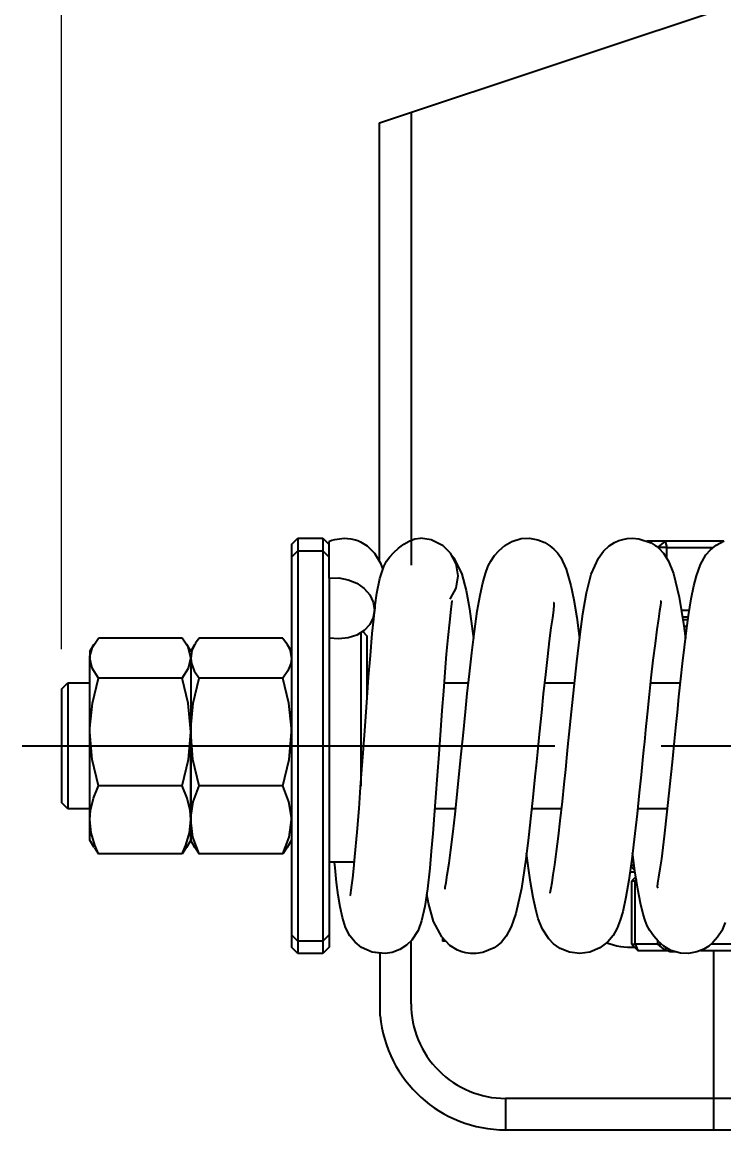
# Model space of a CAD drawing. Extents: x 4154 to 4364, y 2392 to 2546.
# Drawn here: x 4171.2 to 4179.98, y 2501.35 to 2515.22 of the extents above; entities that cross this region are included whole.
import ezdxf

# ---------------------------------------------------------------- set-up
doc = ezdxf.new("R2010")
doc.units = 0
doc.header["$LTSCALE"] = 1.5
doc.header["$MEASUREMENT"] = 0
doc.header["$PDSIZE"] = -1
doc.linetypes.add('CENTER', pattern=[10.16, 6.35, -1.27, 1.27, -1.27])
doc.layers.get('0').update_dxf_attribs({"color": 2})
doc.layers.add('1', color=7, linetype='Continuous')
doc.layers.add('SL', color=7, linetype='Continuous')
doc.styles.add('KWHS', font='ROMANS', dxfattribs={"bigfont": 'GHS'})
doc.styles.get("Standard").update_dxf_attribs({"font": 'romans.shx', "width": 0.9})
doc.dimstyles.get("Standard").update_dxf_attribs({"dimtxt": 0.18, "dimasz": 0.18, "dimexe": 0.18, "dimexo": 0.0625, "dimgap": 0.09, "dimtad": 0, "dimtih": 1, "dimtoh": 1, "dimdec": 4, "dimzin": 0, "dimdsep": 46, "dimtxsty": 'Standard', "dimcen": 0.09, "dimadec": 0, "dimazin": 0, "dimtfac": 1, "dimtdec": 4, "dimtofl": 0, "dimtmove": 0, "dimatfit": 0, "dimfxl": 1, "dimtolj": 1, "dimtzin": 0, "dimarcsym": 0})

# ---------------------------------------------------------------- blocks, each defined once
blk = doc.blocks.new('*D55')
at = {"layer": '1', "color": 1, "linetype": 'Continuous', "lineweight": 0}
for p, q in [((4171.689, 2507.369), (4171.689, 2529.363)), ((4238.783, 2507.369), (4238.783, 2529.363)), ((4173.189, 2528.863), (4237.283, 2528.863))]:
    blk.add_line(p, q, dxfattribs=at)
at = {"layer": '1', "color": 1, "linetype": 'Continuous'}
for points in [[(4173.189, 2529.113), (4173.189, 2528.613), (4171.689, 2528.863)], [(4237.283, 2529.113), (4237.283, 2528.613), (4238.783, 2528.863)]]:
    blk.add_solid(points, dxfattribs=at)
at = {"layer": 'Defpoints', "color": 0, "linetype": 'Continuous'}
for p in [(4238.783, 2528.863), (4171.689, 2506.869), (4238.783, 2506.869)]:
    blk.add_point(p, dxfattribs=at)
at = {"layer": '1', "color": 1, "linetype": 'Continuous', "insert": (4205.236, 2530.113), "char_height": 1.5, "attachment_point": 5, "style": 'KWHS'}
blk.add_mtext('\\A1;851', dxfattribs=at)

msp = doc.modelspace()

# ---------------------------------------------------------------- linework, layer by layer
at = {"color": 7, "linetype": 'Continuous'}
for p, q in [((4176.06514, 2514.09593), (4176.06514, 2508.73288)), ((4176.06514, 2514.09593), (4176.06514, 2508.42329)), ((4175.67094, 2508.46853), (4175.67094, 2513.96453)), ((4175.67094, 2508.75287), (4175.67094, 2513.96453)), ((4174.56716, 2508.68216), (4174.646, 2508.761)), ((4174.646, 2508.761), (4174.646, 2503.55747)), ((4174.646, 2508.761), (4174.96136, 2508.761)), ((4174.96136, 2508.761), (4174.96136, 2503.55747)), ((4174.96136, 2508.761), (4175.04021, 2508.68216)), ((4175.1108, 2508.74626), (4175.22614, 2508.76101)), ((4175.1108, 2508.74626), (4175.22614, 2508.76101)), ((4175.22614, 2508.76101), (4175.30928, 2508.75435)), ((4175.22614, 2508.76101), (4175.30928, 2508.75435)), ((4175.30928, 2508.75435), (4175.3705, 2508.73992)), ((4175.30928, 2508.75435), (4175.3705, 2508.73992)), ((4176.11157, 2508.75087), (4176.1834, 2508.761)), ((4176.11157, 2508.75087), (4176.1834, 2508.761)), ((4176.31533, 2508.7421), (4176.18334, 2508.761)), ((4176.18334, 2508.761), (4176.1834, 2508.76099)), ((4176.31533, 2508.7421), (4176.18334, 2508.761)), ((4176.18334, 2508.761), (4176.1834, 2508.76099)), ((4177.32471, 2508.71991), (4177.44516, 2508.75613)), ((4177.32471, 2508.71991), (4177.44516, 2508.75613)), ((4177.44516, 2508.75613), (4177.54807, 2508.75956)), ((4177.44516, 2508.75613), (4177.54807, 2508.75956)), ((4177.54807, 2508.75956), (4177.651, 2508.74059)), ((4177.54807, 2508.75956), (4177.651, 2508.74059)), ((4178.71621, 2508.74582), (4178.77202, 2508.75661)), ((4178.71621, 2508.74582), (4178.77202, 2508.75661)), ((4178.77202, 2508.75661), (4178.83724, 2508.761)), ((4178.77202, 2508.75661), (4178.83724, 2508.761)), ((4178.83724, 2508.761), (4178.91703, 2508.75457)), ((4178.83724, 2508.761), (4178.91703, 2508.75457)), ((4178.91703, 2508.75457), (4179.07084, 2508.7027)), ((4178.91703, 2508.75457), (4179.07084, 2508.7027)), ((4174.56716, 2508.68216), (4174.56716, 2503.63631)), ((4175.03749, 2508.72116), (4175.07456, 2508.73556)), ((4175.03749, 2508.72116), (4175.07456, 2508.73556)), ((4175.04021, 2508.2604), (4175.04021, 2508.71373)), ((4175.04021, 2508.2604), (4175.04021, 2508.71373)), ((4175.07456, 2508.73556), (4175.1108, 2508.74626)), ((4175.07456, 2508.73556), (4175.1108, 2508.74626)), ((4175.3705, 2508.73992), (4175.39982, 2508.72987)), ((4175.3705, 2508.73992), (4175.39982, 2508.72987)), ((4175.39982, 2508.72987), (4175.43379, 2508.71533)), ((4175.39982, 2508.72987), (4175.43379, 2508.71533)), ((4175.43379, 2508.71533), (4175.51494, 2508.66559)), ((4175.43379, 2508.71533), (4175.51494, 2508.66559)), ((4175.51494, 2508.66559), (4175.60818, 2508.57313)), ((4175.51494, 2508.66559), (4175.60818, 2508.57313)), ((4175.85115, 2508.58206), (4175.90934, 2508.63538)), ((4175.85115, 2508.58206), (4175.90934, 2508.63538)), ((4175.90934, 2508.63538), (4175.97357, 2508.68391)), ((4175.90934, 2508.63538), (4175.97357, 2508.68391)), ((4175.97357, 2508.68391), (4176.04154, 2508.72374)), ((4175.97357, 2508.68391), (4176.04154, 2508.72374)), ((4176.04154, 2508.72374), (4176.11157, 2508.75087)), ((4176.04154, 2508.72374), (4176.11157, 2508.75087)), ((4176.46618, 2508.66643), (4176.31533, 2508.7421)), ((4176.46618, 2508.66643), (4176.31533, 2508.7421)), ((4176.56047, 2508.57183), (4176.46618, 2508.66643)), ((4176.56047, 2508.57183), (4176.46618, 2508.66643)), ((4177.16601, 2508.60569), (4177.23864, 2508.66853)), ((4177.16601, 2508.60569), (4177.23864, 2508.66853)), ((4177.23864, 2508.66853), (4177.32471, 2508.71991)), ((4177.23864, 2508.66853), (4177.32471, 2508.71991)), ((4177.651, 2508.74059), (4177.73885, 2508.7052)), ((4177.651, 2508.74059), (4177.73885, 2508.7052)), ((4177.73885, 2508.7052), (4177.8025, 2508.66601)), ((4177.73885, 2508.7052), (4177.8025, 2508.66601)), ((4177.8025, 2508.66601), (4177.85302, 2508.62422)), ((4177.8025, 2508.66601), (4177.85302, 2508.62422)), ((4177.85302, 2508.62422), (4177.89856, 2508.57518)), ((4177.85302, 2508.62422), (4177.89856, 2508.57518)), ((4178.47589, 2508.59717), (4178.546, 2508.66321)), ((4178.47589, 2508.59717), (4178.546, 2508.66321)), ((4178.546, 2508.66321), (4178.61073, 2508.70527)), ((4178.546, 2508.66321), (4178.61073, 2508.70527)), ((4178.61073, 2508.70527), (4178.66747, 2508.73071)), ((4178.61073, 2508.70527), (4178.66747, 2508.73071)), ((4178.66747, 2508.73071), (4178.71621, 2508.74582)), ((4178.66747, 2508.73071), (4178.71621, 2508.74582)), ((4179.24446, 2508.72158), (4179.01485, 2508.72158)), ((4179.24446, 2508.72158), (4179.01485, 2508.72158)), ((4179.07084, 2508.7027), (4179.12256, 2508.67111)), ((4179.07084, 2508.7027), (4179.12256, 2508.67111)), ((4179.12256, 2508.67111), (4179.14427, 2508.65511)), ((4179.12256, 2508.67111), (4179.14427, 2508.65511)), ((4179.14427, 2508.65511), (4179.16648, 2508.6367)), ((4179.14427, 2508.65511), (4179.16648, 2508.6367)), ((4179.26752, 2508.64274), (4179.14879, 2508.64274)), ((4179.26752, 2508.64274), (4179.14879, 2508.64274)), ((4179.24446, 2508.72158), (4179.154, 2508.64703)), ((4179.24446, 2508.72158), (4179.154, 2508.64703)), ((4179.16648, 2508.6367), (4179.22737, 2508.57173)), ((4179.16648, 2508.6367), (4179.22737, 2508.57173)), ((4179.97507, 2508.72158), (4179.24446, 2508.72158)), ((4179.97507, 2508.72158), (4179.24446, 2508.72158)), ((4179.24446, 2508.72158), (4179.26752, 2508.64274)), ((4179.24446, 2508.72158), (4179.26752, 2508.64274)), ((4179.26752, 2508.64274), (4179.84662, 2508.64274)), ((4179.26752, 2508.64274), (4179.84662, 2508.64274)), ((4179.26752, 2508.50683), (4179.26752, 2508.64274)), ((4179.26752, 2508.50683), (4179.26752, 2508.64274)), ((4179.75691, 2508.55028), (4179.81187, 2508.61398)), ((4179.81187, 2508.61398), (4179.8838, 2508.67352)), ((4179.8838, 2508.67352), (4179.98676, 2508.72773)), ((4174.56716, 2508.52448), (4174.646, 2508.60332)), ((4174.56716, 2508.52448), (4174.56716, 2503.79399)), ((4174.646, 2508.60332), (4174.646, 2503.71515)), ((4174.646, 2508.60332), (4174.96136, 2508.60332)), ((4174.96136, 2508.60332), (4174.96136, 2503.71515)), ((4174.96136, 2508.60332), (4175.04021, 2508.52448)), ((4175.60818, 2508.57313), (4175.68318, 2508.44813)), ((4175.60818, 2508.57313), (4175.68318, 2508.44813)), ((4175.75929, 2508.47116), (4175.80105, 2508.52785)), ((4175.75929, 2508.47116), (4175.80105, 2508.52785)), ((4175.80105, 2508.52785), (4175.85115, 2508.58206)), ((4175.80105, 2508.52785), (4175.85115, 2508.58206)), ((4176.62929, 2508.44143), (4176.56047, 2508.57183)), ((4176.62929, 2508.44143), (4176.56047, 2508.57183)), ((4176.57585, 2508.5427), (4176.60165, 2508.51288)), ((4176.57585, 2508.5427), (4176.60165, 2508.51288)), ((4176.60165, 2508.51288), (4176.70256, 2508.31023)), ((4176.60165, 2508.51288), (4176.70256, 2508.31023)), ((4177.06212, 2508.47087), (4177.11151, 2508.54341)), ((4177.06212, 2508.47087), (4177.11151, 2508.54341)), ((4177.11151, 2508.54341), (4177.16601, 2508.60569)), ((4177.11151, 2508.54341), (4177.16601, 2508.60569)), ((4177.89856, 2508.57518), (4177.93899, 2508.51826)), ((4177.89856, 2508.57518), (4177.93899, 2508.51826)), ((4177.93899, 2508.51826), (4178.00789, 2508.37251)), ((4177.93899, 2508.51826), (4178.00789, 2508.37251)), ((4178.32012, 2508.30863), (4178.41275, 2508.5121)), ((4178.32012, 2508.30863), (4178.41275, 2508.5121)), ((4178.41275, 2508.5121), (4178.47589, 2508.59717)), ((4178.41275, 2508.5121), (4178.47589, 2508.59717)), ((4179.22737, 2508.57173), (4179.28921, 2508.47176)), ((4179.22737, 2508.57173), (4179.28921, 2508.47176)), ((4179.68835, 2508.43104), (4179.75691, 2508.55028)), ((4175.67361, 2508.25684), (4175.72465, 2508.4067)), ((4175.67361, 2508.25684), (4175.72465, 2508.4067)), ((4175.68318, 2508.44813), (4175.71131, 2508.36755)), ((4175.68318, 2508.44813), (4175.71131, 2508.36755)), ((4175.72465, 2508.4067), (4175.75929, 2508.47116)), ((4175.72465, 2508.4067), (4175.75929, 2508.47116)), ((4176.65479, 2508.28802), (4176.62929, 2508.44143)), ((4176.65479, 2508.28802), (4176.62929, 2508.44143)), ((4176.99551, 2508.32019), (4177.03209, 2508.41355)), ((4176.99551, 2508.32019), (4177.03209, 2508.41355)), ((4177.03209, 2508.41355), (4177.06212, 2508.47087)), ((4177.03209, 2508.41355), (4177.06212, 2508.47087)), ((4178.00789, 2508.37251), (4178.06703, 2508.16751)), ((4178.00789, 2508.37251), (4178.06703, 2508.16751)), ((4179.28921, 2508.47176), (4179.3498, 2508.31948)), ((4179.28921, 2508.47176), (4179.3498, 2508.31948)), ((4179.63855, 2508.29122), (4179.68835, 2508.43104)), ((4175.04021, 2508.2604), (4175.15894, 2508.26253)), ((4175.04021, 2508.2604), (4175.15894, 2508.26253)), ((4175.04021, 2508.2604), (4175.04021, 2508.07668)), ((4175.04021, 2508.2604), (4175.04021, 2508.07668)), ((4175.15894, 2508.26253), (4175.27609, 2508.24039)), ((4175.15894, 2508.26253), (4175.27609, 2508.24039)), ((4175.27609, 2508.24039), (4175.38419, 2508.1954)), ((4175.27609, 2508.24039), (4175.38419, 2508.1954)), ((4175.63791, 2508.07275), (4175.67361, 2508.25684)), ((4175.63791, 2508.07275), (4175.67361, 2508.25684)), ((4176.62933, 2508.13459), (4176.65479, 2508.28802)), ((4176.62933, 2508.13459), (4176.65479, 2508.28802)), ((4176.70256, 2508.31023), (4176.75602, 2508.10355)), ((4176.70256, 2508.31023), (4176.75602, 2508.10355)), ((4176.92814, 2508.04731), (4176.96147, 2508.20138)), ((4176.92814, 2508.04731), (4176.96147, 2508.20138)), ((4176.96147, 2508.20138), (4176.99551, 2508.32019)), ((4176.96147, 2508.20138), (4176.99551, 2508.32019)), ((4178.26059, 2508.07618), (4178.32012, 2508.30863)), ((4178.26059, 2508.07618), (4178.32012, 2508.30863)), ((4179.3498, 2508.31948), (4179.42336, 2508.02152)), ((4179.3498, 2508.31948), (4179.42336, 2508.02152)), ((4179.60622, 2508.16397), (4179.63855, 2508.29122)), ((4175.04021, 2508.07668), (4175.04021, 2503.79399)), ((4175.04021, 2508.07668), (4175.04021, 2503.63631)), ((4175.38419, 2508.1954), (4175.47637, 2508.13042)), ((4175.38419, 2508.1954), (4175.47637, 2508.13042)), ((4175.47637, 2508.13042), (4175.54675, 2508.04959)), ((4175.47637, 2508.13042), (4175.54675, 2508.04959)), ((4175.6174, 2507.92137), (4175.63791, 2508.07275)), ((4175.6174, 2507.92137), (4175.63791, 2508.07275)), ((4176.56055, 2508.00417), (4176.62933, 2508.13459)), ((4176.56055, 2508.00417), (4176.62933, 2508.13459)), ((4176.75602, 2508.10355), (4176.79598, 2507.87636)), ((4176.75602, 2508.10355), (4176.79598, 2507.87636)), ((4178.06703, 2508.16751), (4178.10331, 2507.98863)), ((4178.06703, 2508.16751), (4178.10331, 2507.98863)), ((4178.21606, 2507.81521), (4178.26059, 2508.07618)), ((4178.21606, 2507.81521), (4178.26059, 2508.07618)), ((4179.57368, 2508.00057), (4179.60622, 2508.16397)), ((4175.54675, 2508.04959), (4175.59086, 2507.95804)), ((4175.54675, 2508.04959), (4175.59086, 2507.95804)), ((4175.59086, 2507.95804), (4175.60588, 2507.86162)), ((4175.59086, 2507.95804), (4175.60588, 2507.86162)), ((4175.59608, 2507.93408), (4175.60671, 2507.93096)), ((4175.59608, 2507.93408), (4175.60671, 2507.93096)), ((4175.5979, 2507.74835), (4175.6173, 2507.92068)), ((4175.5979, 2507.74835), (4175.6173, 2507.92068)), ((4175.60671, 2507.93096), (4175.61061, 2507.91924)), ((4175.60671, 2507.93096), (4175.61061, 2507.91924)), ((4175.6173, 2507.92068), (4175.6174, 2507.92137)), ((4175.6173, 2507.92068), (4175.6174, 2507.92137)), ((4176.55441, 2507.99801), (4176.56055, 2508.00417)), ((4176.55441, 2507.99801), (4176.56055, 2508.00417)), ((4176.57149, 2507.93799), (4176.5627, 2507.87061)), ((4176.57149, 2507.93799), (4176.5627, 2507.87061)), ((4176.57599, 2507.97687), (4176.57149, 2507.93799)), ((4176.57599, 2507.97687), (4176.57149, 2507.93799)), ((4176.57327, 2507.97916), (4176.57599, 2507.97687)), ((4176.57327, 2507.97916), (4176.57599, 2507.97687)), ((4176.89379, 2507.84557), (4176.92814, 2508.04731)), ((4176.89379, 2507.84557), (4176.92814, 2508.04731)), ((4177.85342, 2507.92279), (4177.84657, 2507.85994)), ((4177.85342, 2507.92279), (4177.84657, 2507.85994)), ((4177.84967, 2507.95712), (4177.85352, 2507.95612)), ((4177.84967, 2507.95712), (4177.85352, 2507.95612)), ((4177.85352, 2507.95612), (4177.85342, 2507.92279)), ((4177.85352, 2507.95612), (4177.85342, 2507.92279)), ((4178.10331, 2507.98863), (4178.13872, 2507.76899)), ((4178.10331, 2507.98863), (4178.13872, 2507.76899)), ((4179.18777, 2507.91948), (4179.17707, 2507.85162)), ((4179.18777, 2507.91948), (4179.17707, 2507.85162)), ((4179.19285, 2507.95945), (4179.18777, 2507.91948)), ((4179.19285, 2507.95945), (4179.18777, 2507.91948)), ((4179.19, 2507.97592), (4179.19159, 2507.97624)), ((4179.19, 2507.97592), (4179.19159, 2507.97624)), ((4179.19159, 2507.97624), (4179.19285, 2507.95945)), ((4179.19159, 2507.97624), (4179.19285, 2507.95945)), ((4179.42336, 2508.02152), (4179.48072, 2507.66471)), ((4179.42336, 2508.02152), (4179.48072, 2507.66471)), ((4179.54014, 2507.79312), (4179.57368, 2508.00057)), ((4175.60588, 2507.86162), (4175.59086, 2507.76646)), ((4175.60588, 2507.86162), (4175.59086, 2507.76646)), ((4175.61022, 2507.8889), (4175.6035, 2507.82337)), ((4175.61022, 2507.8889), (4175.6035, 2507.82337)), ((4175.61061, 2507.91924), (4175.61022, 2507.8889)), ((4175.61061, 2507.91924), (4175.61022, 2507.8889)), ((4176.5627, 2507.87061), (4176.54416, 2507.70776)), ((4176.5627, 2507.87061), (4176.54416, 2507.70776)), ((4176.79598, 2507.87636), (4176.83582, 2507.5956)), ((4176.79598, 2507.87636), (4176.83582, 2507.5956)), ((4176.85804, 2507.59164), (4176.89379, 2507.84557)), ((4176.85804, 2507.59164), (4176.89379, 2507.84557)), ((4177.84657, 2507.85994), (4177.83391, 2507.76493)), ((4177.84657, 2507.85994), (4177.83391, 2507.76493)), ((4178.17615, 2507.52304), (4178.21606, 2507.81521)), ((4178.17615, 2507.52304), (4178.21606, 2507.81521)), ((4179.17707, 2507.85162), (4179.16157, 2507.75168)), ((4179.17707, 2507.85162), (4179.16157, 2507.75168)), ((4179.55003, 2507.85432), (4179.45024, 2507.85432)), ((4179.55003, 2507.85432), (4179.45024, 2507.85432)), ((4179.5139, 2507.60423), (4179.54014, 2507.79312)), ((4175.54675, 2507.67861), (4175.47637, 2507.60368)), ((4175.54675, 2507.67861), (4175.47637, 2507.60368)), ((4175.59086, 2507.76646), (4175.54675, 2507.67861)), ((4175.59086, 2507.76646), (4175.54675, 2507.67861)), ((4175.57999, 2507.5681), (4175.5979, 2507.74835)), ((4175.57999, 2507.5681), (4175.5979, 2507.74835)), ((4176.54416, 2507.70776), (4176.52497, 2507.5165)), ((4176.54416, 2507.70776), (4176.52497, 2507.5165)), ((4177.83391, 2507.76493), (4177.81655, 2507.6363)), ((4177.83391, 2507.76493), (4177.81655, 2507.6363)), ((4178.13872, 2507.76899), (4178.17414, 2507.50609)), ((4178.13872, 2507.76899), (4178.17414, 2507.50609)), ((4179.16157, 2507.75168), (4179.14202, 2507.61628)), ((4179.16157, 2507.75168), (4179.14202, 2507.61628)), ((4179.46291, 2507.77548), (4179.53769, 2507.77548)), ((4179.46291, 2507.77548), (4179.53769, 2507.77548)), ((4179.53221, 2507.73606), (4179.46925, 2507.73606)), ((4179.53221, 2507.73606), (4179.46925, 2507.73606)), ((4179.48072, 2507.66471), (4179.5013, 2507.50347)), ((4179.48072, 2507.66471), (4179.5013, 2507.50347)), ((4179.48167, 2507.65722), (4179.52126, 2507.65722)), ((4179.48167, 2507.65722), (4179.52126, 2507.65722)), ((4172.07621, 2507.39363), (4172.14986, 2507.51011)), ((4172.07621, 2507.39363), (4172.14986, 2507.51011)), ((4173.20007, 2507.51011), (4172.14986, 2507.51011)), ((4173.20007, 2507.51011), (4172.14986, 2507.51011)), ((4173.27371, 2507.39363), (4173.20007, 2507.51011)), ((4173.27371, 2507.39363), (4173.20007, 2507.51011)), ((4173.41132, 2507.51011), (4173.36654, 2507.44663)), ((4173.41132, 2507.51011), (4173.36654, 2507.44663)), ((4174.46153, 2507.51011), (4173.41132, 2507.51011)), ((4174.46153, 2507.51011), (4173.41132, 2507.51011)), ((4174.46153, 2507.51011), (4174.50632, 2507.44663)), ((4174.46153, 2507.51011), (4174.50632, 2507.44663)), ((4175.15894, 2507.49819), (4175.04021, 2507.51027)), ((4175.15894, 2507.49819), (4175.04021, 2507.51027)), ((4175.27609, 2507.5105), (4175.15894, 2507.49819)), ((4175.27609, 2507.5105), (4175.15894, 2507.49819)), ((4175.38419, 2507.54643), (4175.27609, 2507.5105)), ((4175.38419, 2507.54643), (4175.27609, 2507.5105)), ((4175.47637, 2507.60368), (4175.38419, 2507.54643)), ((4175.47637, 2507.60368), (4175.38419, 2507.54643)), ((4175.43441, 2507.57367), (4175.43441, 2505.65445)), ((4175.43441, 2507.57367), (4175.43441, 2505.65445)), ((4175.46068, 2507.59154), (4175.51325, 2507.53896)), ((4175.46068, 2507.59154), (4175.51325, 2507.53896)), ((4175.51325, 2507.53896), (4175.51325, 2506.7513)), ((4175.51325, 2507.53896), (4175.51325, 2506.7513)), ((4175.55558, 2507.2926), (4175.57999, 2507.5681)), ((4175.55558, 2507.2926), (4175.57999, 2507.5681)), ((4176.52497, 2507.5165), (4176.50603, 2507.30598)), ((4176.52497, 2507.5165), (4176.50603, 2507.30598)), ((4176.82521, 2507.32532), (4176.85804, 2507.59164)), ((4176.82521, 2507.32532), (4176.85804, 2507.59164)), ((4176.83582, 2507.5956), (4176.84709, 2507.50278)), ((4176.83582, 2507.5956), (4176.84709, 2507.50278)), ((4177.81655, 2507.6363), (4177.79557, 2507.47398)), ((4177.81655, 2507.6363), (4177.79557, 2507.47398)), ((4178.13929, 2507.21283), (4178.17615, 2507.52304)), ((4178.13929, 2507.21283), (4178.17615, 2507.52304)), ((4179.14202, 2507.61628), (4179.11912, 2507.44312)), ((4179.14202, 2507.61628), (4179.11912, 2507.44312)), ((4179.48772, 2507.39494), (4179.5139, 2507.60423)), ((4172.04423, 2507.34185), (4172.09676, 2507.43283)), ((4172.04423, 2507.34185), (4172.09676, 2507.43283)), ((4172.04481, 2507.27677), (4172.07621, 2507.39363)), ((4172.04481, 2507.27677), (4172.07621, 2507.39363)), ((4173.25317, 2507.43283), (4173.3057, 2507.34185)), ((4173.25317, 2507.43283), (4173.3057, 2507.34185)), ((4173.30512, 2507.27677), (4173.27371, 2507.39363)), ((4173.30512, 2507.27677), (4173.27371, 2507.39363)), ((4173.3057, 2507.34185), (4173.3572, 2507.43106)), ((4173.3057, 2507.34185), (4173.3572, 2507.43106)), ((4173.36654, 2507.44663), (4173.3218, 2507.35397)), ((4173.36654, 2507.44663), (4173.3218, 2507.35397)), ((4174.50632, 2507.44663), (4174.55105, 2507.35397)), ((4174.50632, 2507.44663), (4174.55105, 2507.35397)), ((4174.51566, 2507.43106), (4174.56716, 2507.34185)), ((4174.51566, 2507.43106), (4174.56716, 2507.34185)), ((4177.79557, 2507.47398), (4177.7719, 2507.27925)), ((4177.79557, 2507.47398), (4177.7719, 2507.27925)), ((4179.11912, 2507.44312), (4179.09347, 2507.23174)), ((4179.11912, 2507.44312), (4179.09347, 2507.23174)), ((4179.46416, 2507.19147), (4179.48772, 2507.39494)), ((4172.04423, 2507.34185), (4172.04423, 2507.25891)), ((4172.04423, 2507.34185), (4172.04423, 2507.25891)), ((4172.04423, 2507.25891), (4172.04481, 2507.27677)), ((4172.04423, 2507.25891), (4172.04481, 2507.27677)), ((4172.04423, 2506.33227), (4172.04423, 2507.25891)), ((4172.04423, 2506.33227), (4172.04423, 2507.25891)), ((4172.07323, 2507.13078), (4172.04423, 2507.25891)), ((4172.07323, 2507.13078), (4172.04423, 2507.25891)), ((4173.2767, 2507.13078), (4173.3057, 2507.25891)), ((4173.2767, 2507.13078), (4173.3057, 2507.25891)), ((4173.3057, 2507.25891), (4173.30512, 2507.27677)), ((4173.3057, 2507.25891), (4173.30512, 2507.27677)), ((4173.3218, 2507.35397), (4173.3057, 2507.25891)), ((4173.3218, 2507.35397), (4173.3057, 2507.25891)), ((4173.3057, 2507.25891), (4173.3057, 2506.33227)), ((4173.3057, 2507.25891), (4173.3057, 2506.33227)), ((4173.3057, 2507.25891), (4173.3057, 2506.33227)), ((4173.3057, 2507.25891), (4173.3057, 2506.33227)), ((4173.3057, 2507.25891), (4173.31407, 2507.19054)), ((4173.3057, 2507.25891), (4173.31407, 2507.19054)), ((4174.55105, 2507.35397), (4174.56716, 2507.25891)), ((4174.55105, 2507.35397), (4174.56716, 2507.25891)), ((4174.56716, 2507.25891), (4174.55878, 2507.19054)), ((4174.56716, 2507.25891), (4174.55878, 2507.19054)), ((4175.53378, 2507.02153), (4175.55558, 2507.2926)), ((4175.53378, 2507.02153), (4175.55558, 2507.2926)), ((4176.50603, 2507.30598), (4176.48745, 2507.08112)), ((4176.50603, 2507.30598), (4176.48745, 2507.08112)), ((4176.79568, 2507.06317), (4176.82521, 2507.32532)), ((4176.79568, 2507.06317), (4176.82521, 2507.32532)), ((4177.7719, 2507.27925), (4177.74633, 2507.05475)), ((4177.7719, 2507.27925), (4177.74633, 2507.05475)), ((4179.09347, 2507.23174), (4179.06854, 2507.01041)), ((4179.09347, 2507.23174), (4179.06854, 2507.01041)), ((4172.14986, 2507.0077), (4172.07323, 2507.13078)), ((4172.14986, 2507.0077), (4172.07323, 2507.13078)), ((4173.20007, 2507.0077), (4173.2767, 2507.13078)), ((4173.20007, 2507.0077), (4173.2767, 2507.13078)), ((4173.31407, 2507.19054), (4173.3505, 2507.09872)), ((4173.31407, 2507.19054), (4173.3505, 2507.09872)), ((4173.3505, 2507.09872), (4173.41132, 2507.0077)), ((4173.3505, 2507.09872), (4173.41132, 2507.0077)), ((4174.52235, 2507.09872), (4174.46153, 2507.0077)), ((4174.52235, 2507.09872), (4174.46153, 2507.0077)), ((4174.55878, 2507.19054), (4174.52235, 2507.09872)), ((4174.55878, 2507.19054), (4174.52235, 2507.09872)), ((4178.10507, 2506.89731), (4178.13929, 2507.21283)), ((4178.10507, 2506.89731), (4178.13929, 2507.21283)), ((4179.44321, 2507.00036), (4179.46416, 2507.19147)), ((4172.07621, 2506.6945), (4172.14986, 2507.0077)), ((4172.07621, 2506.6945), (4172.14986, 2507.0077)), ((4173.20007, 2507.0077), (4172.14986, 2507.0077)), ((4173.20007, 2507.0077), (4172.14986, 2507.0077)), ((4173.27371, 2506.6945), (4173.20007, 2507.0077)), ((4173.27371, 2506.6945), (4173.20007, 2507.0077)), ((4173.33768, 2506.6945), (4173.41132, 2507.0077)), ((4173.33768, 2506.6945), (4173.41132, 2507.0077)), ((4174.46153, 2507.0077), (4173.41132, 2507.0077)), ((4174.46153, 2507.0077), (4173.41132, 2507.0077)), ((4174.53518, 2506.6945), (4174.46153, 2507.0077)), ((4174.53518, 2506.6945), (4174.46153, 2507.0077)), ((4175.51429, 2506.76386), (4175.53378, 2507.02153)), ((4175.51429, 2506.76386), (4175.53378, 2507.02153)), ((4176.48745, 2507.08112), (4176.4691, 2506.8449)), ((4176.48745, 2507.08112), (4176.4691, 2506.8449)), ((4176.76928, 2506.81417), (4176.79568, 2507.06317)), ((4176.76928, 2506.81417), (4176.79568, 2507.06317)), ((4177.74633, 2507.05475), (4177.71995, 2506.8096)), ((4177.74633, 2507.05475), (4177.71995, 2506.8096)), ((4179.06854, 2507.01041), (4179.04636, 2506.8027)), ((4179.06854, 2507.01041), (4179.04636, 2506.8027)), ((4179.41921, 2506.77181), (4179.44321, 2507.00036)), ((4171.68945, 2506.86881), (4171.76829, 2506.94765)), ((4171.68945, 2506.86881), (4171.68945, 2505.44966)), ((4171.76829, 2506.94765), (4171.76829, 2505.37082)), ((4171.76829, 2506.94765), (4172.04423, 2506.94765)), ((4175.51325, 2506.94765), (4175.52819, 2506.94765)), ((4175.51325, 2506.94765), (4175.52819, 2506.94765)), ((4176.4691, 2506.8449), (4176.45101, 2506.60173)), ((4176.4691, 2506.8449), (4176.45101, 2506.60173)), ((4176.47708, 2506.94765), (4176.78343, 2506.94765)), ((4176.47708, 2506.94765), (4176.78343, 2506.94765)), ((4176.74582, 2506.58461), (4176.76928, 2506.81417)), ((4176.74582, 2506.58461), (4176.76928, 2506.81417)), ((4177.71995, 2506.8096), (4177.69602, 2506.57768)), ((4177.71995, 2506.8096), (4177.69602, 2506.57768)), ((4177.7348, 2506.94765), (4178.11053, 2506.94765)), ((4177.7348, 2506.94765), (4178.11053, 2506.94765)), ((4178.07317, 2506.58647), (4178.10507, 2506.89731)), ((4178.07317, 2506.58647), (4178.10507, 2506.89731)), ((4179.06183, 2506.94765), (4179.43768, 2506.94765)), ((4179.06183, 2506.94765), (4179.43768, 2506.94765)), ((4172.04481, 2506.38031), (4172.07621, 2506.6945)), ((4172.04481, 2506.38031), (4172.07621, 2506.6945)), ((4173.30512, 2506.38031), (4173.27371, 2506.6945)), ((4173.30512, 2506.38031), (4173.27371, 2506.6945)), ((4173.30627, 2506.38031), (4173.33768, 2506.6945)), ((4173.30627, 2506.38031), (4173.33768, 2506.6945)), ((4174.56658, 2506.38031), (4174.53518, 2506.6945)), ((4174.56658, 2506.38031), (4174.53518, 2506.6945)), ((4175.49674, 2506.52351), (4175.51429, 2506.76386)), ((4175.49674, 2506.52351), (4175.51429, 2506.76386)), ((4179.04636, 2506.8027), (4179.0212, 2506.55808)), ((4179.04636, 2506.8027), (4179.0212, 2506.55808)), ((4179.39957, 2506.57893), (4179.41921, 2506.77181)), ((4176.45101, 2506.60173), (4176.43338, 2506.35811)), ((4176.45101, 2506.60173), (4176.43338, 2506.35811)), ((4176.71588, 2506.28497), (4176.74582, 2506.58461)), ((4176.71588, 2506.28497), (4176.74582, 2506.58461)), ((4177.69602, 2506.57768), (4177.66873, 2506.30602)), ((4177.69602, 2506.57768), (4177.66873, 2506.30602)), ((4178.04504, 2506.305), (4178.07317, 2506.58647)), ((4178.04504, 2506.305), (4178.07317, 2506.58647)), ((4179.0212, 2506.55808), (4179.00122, 2506.35934)), ((4179.0212, 2506.55808), (4179.00122, 2506.35934)), ((4179.38415, 2506.42514), (4179.39957, 2506.57893)), ((4175.48014, 2506.29217), (4175.49674, 2506.52351)), ((4175.48014, 2506.29217), (4175.49674, 2506.52351)), ((4179.36341, 2506.21649), (4179.38415, 2506.42514)), ((4172.04423, 2506.33227), (4172.04481, 2506.38031)), ((4172.04423, 2506.33227), (4172.04481, 2506.38031)), ((4172.04423, 2505.23259), (4172.04423, 2506.33227)), ((4172.04423, 2505.23259), (4172.04423, 2506.33227)), ((4172.07323, 2505.98774), (4172.04423, 2506.33227)), ((4172.07323, 2505.98774), (4172.04423, 2506.33227)), ((4173.2767, 2505.98774), (4173.3057, 2506.33227)), ((4173.2767, 2505.98774), (4173.3057, 2506.33227)), ((4173.3057, 2506.33227), (4173.30512, 2506.38031)), ((4173.3057, 2506.33227), (4173.30512, 2506.38031)), ((4173.3057, 2506.33227), (4173.30627, 2506.38031)), ((4173.3057, 2506.33227), (4173.30627, 2506.38031)), ((4173.3057, 2505.23259), (4173.3057, 2506.33227)), ((4173.3057, 2506.33227), (4173.3057, 2505.23259)), ((4173.3057, 2505.23259), (4173.3057, 2506.33227)), ((4173.3057, 2506.33227), (4173.3057, 2505.23259)), ((4173.33469, 2505.98774), (4173.3057, 2506.33227)), ((4173.33469, 2505.98774), (4173.3057, 2506.33227)), ((4174.53817, 2505.98774), (4174.56716, 2506.33227)), ((4174.53817, 2505.98774), (4174.56716, 2506.33227)), ((4174.56716, 2506.33227), (4174.56658, 2506.38031)), ((4174.56716, 2506.33227), (4174.56658, 2506.38031)), ((4175.46435, 2506.0709), (4175.48014, 2506.29217)), ((4175.46435, 2506.0709), (4175.48014, 2506.29217)), ((4176.43338, 2506.35811), (4176.41189, 2506.05729)), ((4176.43338, 2506.35811), (4176.41189, 2506.05729)), ((4176.68946, 2506.01889), (4176.71588, 2506.28497)), ((4176.68946, 2506.01889), (4176.71588, 2506.28497)), ((4177.66873, 2506.30602), (4177.6468, 2506.08517)), ((4177.66873, 2506.30602), (4177.6468, 2506.08517)), ((4178.02924, 2506.14587), (4178.04504, 2506.305)), ((4178.02924, 2506.14587), (4178.04504, 2506.305)), ((4179.00122, 2506.35934), (4178.98654, 2506.2119)), ((4179.00122, 2506.35934), (4178.98654, 2506.2119)), ((4178.01579, 2506.01057), (4178.02924, 2506.14587)), ((4178.01579, 2506.01057), (4178.02924, 2506.14587)), ((4178.98654, 2506.2119), (4178.97651, 2506.11085)), ((4178.98654, 2506.2119), (4178.97651, 2506.11085)), ((4179.33734, 2505.95431), (4179.36341, 2506.21649)), ((4172.14986, 2505.65683), (4172.07323, 2505.98774)), ((4172.14986, 2505.65683), (4172.07323, 2505.98774)), ((4173.20007, 2505.65683), (4173.2767, 2505.98774)), ((4173.20007, 2505.65683), (4173.2767, 2505.98774)), ((4173.41132, 2505.65683), (4173.33469, 2505.98774)), ((4173.41132, 2505.65683), (4173.33469, 2505.98774)), ((4174.46153, 2505.65683), (4174.53817, 2505.98774)), ((4174.46153, 2505.65683), (4174.53817, 2505.98774)), ((4175.44936, 2505.86201), (4175.46435, 2506.0709)), ((4175.44936, 2505.86201), (4175.46435, 2506.0709)), ((4176.41189, 2506.05729), (4176.39271, 2505.78988)), ((4176.41189, 2506.05729), (4176.39271, 2505.78988)), ((4176.67235, 2505.84796), (4176.68946, 2506.01889)), ((4176.67235, 2505.84796), (4176.68946, 2506.01889)), ((4177.6468, 2506.08517), (4177.63029, 2505.91907)), ((4177.6468, 2506.08517), (4177.63029, 2505.91907)), ((4178.0012, 2505.86473), (4178.01579, 2506.01057)), ((4178.0012, 2505.86473), (4178.01579, 2506.01057)), ((4178.96349, 2505.97969), (4178.94539, 2505.79836)), ((4178.96349, 2505.97969), (4178.94539, 2505.79836)), ((4178.97651, 2506.11085), (4178.96349, 2505.97969)), ((4178.97651, 2506.11085), (4178.96349, 2505.97969)), ((4175.43333, 2505.64223), (4175.44936, 2505.86201)), ((4175.43333, 2505.64223), (4175.44936, 2505.86201)), ((4176.65565, 2505.68337), (4176.67235, 2505.84796)), ((4176.65565, 2505.68337), (4176.67235, 2505.84796)), ((4177.63029, 2505.91907), (4177.61924, 2505.80849)), ((4177.63029, 2505.91907), (4177.61924, 2505.80849)), ((4177.98255, 2505.68065), (4178.0012, 2505.86473)), ((4177.98255, 2505.68065), (4178.0012, 2505.86473)), ((4179.30634, 2505.64789), (4179.33734, 2505.95431)), ((4176.39271, 2505.78988), (4176.37242, 2505.51267)), ((4176.39271, 2505.78988), (4176.37242, 2505.51267)), ((4177.61924, 2505.80849), (4177.60722, 2505.68916)), ((4177.61924, 2505.80849), (4177.60722, 2505.68916)), ((4178.94539, 2505.79836), (4178.92216, 2505.56927)), ((4178.94539, 2505.79836), (4178.92216, 2505.56927)), ((4172.08904, 2505.50311), (4172.14986, 2505.65683)), ((4172.08904, 2505.50311), (4172.14986, 2505.65683)), ((4173.20007, 2505.65683), (4172.14986, 2505.65683)), ((4173.20007, 2505.65683), (4172.14986, 2505.65683)), ((4173.26089, 2505.50311), (4173.20007, 2505.65683)), ((4173.26089, 2505.50311), (4173.20007, 2505.65683)), ((4173.33768, 2505.46011), (4173.41132, 2505.65683)), ((4173.33768, 2505.46011), (4173.41132, 2505.65683)), ((4174.46153, 2505.65683), (4173.41132, 2505.65683)), ((4174.46153, 2505.65683), (4173.41132, 2505.65683)), ((4174.53518, 2505.46011), (4174.46153, 2505.65683)), ((4174.53518, 2505.46011), (4174.46153, 2505.65683)), ((4175.41328, 2505.37571), (4175.43333, 2505.64223)), ((4175.41328, 2505.37571), (4175.43333, 2505.64223)), ((4176.63737, 2505.50695), (4176.65565, 2505.68337)), ((4176.63737, 2505.50695), (4176.65565, 2505.68337)), ((4177.60722, 2505.68916), (4177.5892, 2505.51297)), ((4177.60722, 2505.68916), (4177.5892, 2505.51297)), ((4177.95995, 2505.46299), (4177.98255, 2505.68065)), ((4177.95995, 2505.46299), (4177.98255, 2505.68065)), ((4178.92216, 2505.56927), (4178.89481, 2505.30791)), ((4178.92216, 2505.56927), (4178.89481, 2505.30791)), ((4179.27316, 2505.3333), (4179.30634, 2505.64789)), ((4171.76829, 2505.37082), (4171.68945, 2505.44966)), ((4172.05261, 2505.34804), (4172.08904, 2505.50311)), ((4172.05261, 2505.34804), (4172.08904, 2505.50311)), ((4173.29732, 2505.34804), (4173.26089, 2505.50311)), ((4173.29732, 2505.34804), (4173.26089, 2505.50311)), ((4173.30627, 2505.26277), (4173.33768, 2505.46011)), ((4173.30627, 2505.26277), (4173.33768, 2505.46011)), ((4174.56658, 2505.26277), (4174.53518, 2505.46011)), ((4174.56658, 2505.26277), (4174.53518, 2505.46011)), ((4176.37242, 2505.51267), (4176.35557, 2505.29063)), ((4176.37242, 2505.51267), (4176.35557, 2505.29063)), ((4176.61574, 2505.30495), (4176.63737, 2505.50695)), ((4176.61574, 2505.30495), (4176.63737, 2505.50695)), ((4177.5892, 2505.51297), (4177.56511, 2505.28438)), ((4177.5892, 2505.51297), (4177.56511, 2505.28438)), ((4177.93356, 2505.21949), (4177.95995, 2505.46299)), ((4177.93356, 2505.21949), (4177.95995, 2505.46299)), ((4172.04423, 2505.37082), (4171.76829, 2505.37082)), ((4172.04423, 2505.23259), (4172.05261, 2505.34804)), ((4172.04423, 2505.23259), (4172.05261, 2505.34804)), ((4173.3057, 2505.23259), (4173.29732, 2505.34804)), ((4173.3057, 2505.23259), (4173.29732, 2505.34804)), ((4175.38947, 2505.07682), (4175.41328, 2505.37571)), ((4175.38947, 2505.07682), (4175.41328, 2505.37571)), ((4176.35557, 2505.29063), (4176.33741, 2505.06276)), ((4176.35557, 2505.29063), (4176.33741, 2505.06276)), ((4176.62279, 2505.37082), (4176.36165, 2505.37082)), ((4176.62279, 2505.37082), (4176.36165, 2505.37082)), ((4176.59095, 2505.08496), (4176.61574, 2505.30495)), ((4176.59095, 2505.08496), (4176.61574, 2505.30495)), ((4177.56511, 2505.28438), (4177.53488, 2505.01284)), ((4177.56511, 2505.28438), (4177.53488, 2505.01284)), ((4177.94996, 2505.37082), (4177.57422, 2505.37082)), ((4177.94996, 2505.37082), (4177.57422, 2505.37082)), ((4178.89481, 2505.30791), (4178.86786, 2505.06354)), ((4178.89481, 2505.30791), (4178.86786, 2505.06354)), ((4179.27711, 2505.37082), (4178.90139, 2505.37082)), ((4179.27711, 2505.37082), (4178.90139, 2505.37082)), ((4179.23849, 2505.0275), (4179.27316, 2505.3333)), ((4172.04423, 2504.97661), (4172.04423, 2505.23259)), ((4172.04423, 2504.97661), (4172.04423, 2505.23259)), ((4172.06034, 2505.07204), (4172.04423, 2505.23259)), ((4172.06034, 2505.07204), (4172.04423, 2505.23259)), ((4173.28959, 2505.07204), (4173.3057, 2505.23259)), ((4173.28959, 2505.07204), (4173.3057, 2505.23259)), ((4173.3057, 2505.23259), (4173.30627, 2505.26277)), ((4173.3057, 2505.23259), (4173.30627, 2505.26277)), ((4173.3057, 2504.97661), (4173.3057, 2505.23259)), ((4173.3057, 2505.23259), (4173.3057, 2504.97661)), ((4173.3057, 2504.97661), (4173.3057, 2505.23259)), ((4173.3057, 2505.23259), (4173.3057, 2504.97661)), ((4173.33469, 2505.0162), (4173.3057, 2505.23259)), ((4173.33469, 2505.0162), (4173.3057, 2505.23259)), ((4174.53817, 2505.0162), (4174.56716, 2505.23259)), ((4174.53817, 2505.0162), (4174.56716, 2505.23259)), ((4174.56716, 2505.23259), (4174.56658, 2505.26277)), ((4174.56716, 2505.23259), (4174.56658, 2505.26277)), ((4177.91139, 2505.02679), (4177.93356, 2505.21949)), ((4177.91139, 2505.02679), (4177.93356, 2505.21949)), ((4172.10508, 2504.91556), (4172.06034, 2505.07204)), ((4172.10508, 2504.91556), (4172.06034, 2505.07204)), ((4173.24485, 2504.91556), (4173.28959, 2505.07204)), ((4173.24485, 2504.91556), (4173.28959, 2505.07204)), ((4173.41132, 2504.80836), (4173.33469, 2505.0162)), ((4173.41132, 2504.80836), (4173.33469, 2505.0162)), ((4174.46153, 2504.80836), (4174.53817, 2505.0162)), ((4174.46153, 2504.80836), (4174.53817, 2505.0162)), ((4175.36237, 2504.76947), (4175.38947, 2505.07682)), ((4175.36237, 2504.76947), (4175.38947, 2505.07682)), ((4176.33741, 2505.06276), (4176.31831, 2504.83936)), ((4176.33741, 2505.06276), (4176.31831, 2504.83936)), ((4176.56326, 2504.85771), (4176.59095, 2505.08496)), ((4176.56326, 2504.85771), (4176.59095, 2505.08496)), ((4177.53488, 2505.01284), (4177.50151, 2504.73994)), ((4177.53488, 2505.01284), (4177.50151, 2504.73994)), ((4177.88751, 2504.83434), (4177.91139, 2505.02679)), ((4177.88751, 2504.83434), (4177.91139, 2505.02679)), ((4178.86786, 2505.06354), (4178.82906, 2504.74208)), ((4178.86786, 2505.06354), (4178.82906, 2504.74208)), ((4179.20278, 2504.74618), (4179.23849, 2505.0275)), ((4172.09676, 2504.88564), (4172.04423, 2504.97661)), ((4172.09676, 2504.88564), (4172.04423, 2504.97661)), ((4172.09986, 2504.88744), (4172.14986, 2504.80836)), ((4172.09986, 2504.88744), (4172.14986, 2504.80836)), ((4172.14986, 2504.80836), (4172.10508, 2504.91556)), ((4172.14986, 2504.80836), (4172.10508, 2504.91556)), ((4173.20007, 2504.80836), (4173.24485, 2504.91556)), ((4173.20007, 2504.80836), (4173.24485, 2504.91556)), ((4173.25007, 2504.88744), (4173.20007, 2504.80836)), ((4173.25007, 2504.88744), (4173.20007, 2504.80836)), ((4173.3057, 2504.97661), (4173.25317, 2504.88564)), ((4173.3057, 2504.97661), (4173.25317, 2504.88564)), ((4173.3572, 2504.88741), (4173.3057, 2504.97661)), ((4173.3572, 2504.88741), (4173.3057, 2504.97661)), ((4173.35767, 2504.88864), (4173.41132, 2504.80836)), ((4173.35767, 2504.88864), (4173.41132, 2504.80836)), ((4174.51518, 2504.88864), (4174.46153, 2504.80836)), ((4174.51518, 2504.88864), (4174.46153, 2504.80836)), ((4174.56716, 2504.97661), (4174.51566, 2504.88741)), ((4174.56716, 2504.97661), (4174.51566, 2504.88741)), ((4173.20007, 2504.80836), (4172.14986, 2504.80836)), ((4173.20007, 2504.80836), (4172.14986, 2504.80836)), ((4174.46153, 2504.80836), (4173.41132, 2504.80836)), ((4174.46153, 2504.80836), (4173.41132, 2504.80836)), ((4175.34783, 2504.62345), (4175.36237, 2504.76947)), ((4175.34783, 2504.62345), (4175.36237, 2504.76947)), ((4176.31831, 2504.83936), (4176.29823, 2504.62596)), ((4176.31831, 2504.83936), (4176.29823, 2504.62596)), ((4176.54079, 2504.69089), (4176.56326, 2504.85771)), ((4176.54079, 2504.69089), (4176.56326, 2504.85771)), ((4177.50151, 2504.73994), (4177.44637, 2504.3715)), ((4177.50151, 2504.73994), (4177.44637, 2504.3715)), ((4177.53464, 2504.62881), (4177.51053, 2504.81371)), ((4177.53464, 2504.62881), (4177.51053, 2504.81371)), ((4177.86526, 2504.67089), (4177.88751, 2504.83434)), ((4177.86526, 2504.67089), (4177.88751, 2504.83434)), ((4178.82906, 2504.74208), (4178.79192, 2504.47586)), ((4178.82906, 2504.74208), (4178.79192, 2504.47586)), ((4178.84043, 2504.79182), (4178.83773, 2504.81396)), ((4178.86669, 2504.59448), (4178.84043, 2504.79182)), ((4179.1847, 2504.62009), (4179.20278, 2504.74618)), ((4175.35552, 2504.70067), (4175.04021, 2504.70067)), ((4175.35552, 2504.70067), (4175.04021, 2504.70067)), ((4175.11405, 2504.63127), (4175.10753, 2504.70067)), ((4175.11405, 2504.63127), (4175.10753, 2504.70067)), ((4175.13338, 2504.44886), (4175.11405, 2504.63127)), ((4175.13338, 2504.44886), (4175.11405, 2504.63127)), ((4175.33461, 2504.50317), (4175.34783, 2504.62345)), ((4175.33461, 2504.50317), (4175.34783, 2504.62345)), ((4176.29823, 2504.62596), (4176.26972, 2504.36675)), ((4176.29823, 2504.62596), (4176.26972, 2504.36675)), ((4176.51892, 2504.54575), (4176.54079, 2504.69089)), ((4176.51892, 2504.54575), (4176.54079, 2504.69089)), ((4177.56043, 2504.45276), (4177.53464, 2504.62881)), ((4177.56043, 2504.45276), (4177.53464, 2504.62881)), ((4177.84598, 2504.54307), (4177.86526, 2504.67089)), ((4177.84598, 2504.54307), (4177.86526, 2504.67089)), ((4178.86595, 2504.60009), (4178.81647, 2504.65182)), ((4178.86595, 2504.60009), (4178.81647, 2504.65182)), ((4178.85781, 2504.66125), (4178.81778, 2504.66125)), ((4178.85781, 2504.66125), (4178.81778, 2504.66125)), ((4178.90212, 2504.36419), (4178.86669, 2504.59448)), ((4179.16795, 2504.51317), (4179.1847, 2504.62009)), ((4175.32372, 2504.41326), (4175.33461, 2504.50317)), ((4175.32372, 2504.41326), (4175.33461, 2504.50317)), ((4176.50251, 2504.447), (4176.51892, 2504.54575)), ((4176.50251, 2504.447), (4176.51892, 2504.54575)), ((4177.59357, 2504.2604), (4177.56043, 2504.45276)), ((4177.59357, 2504.2604), (4177.56043, 2504.45276)), ((4177.83, 2504.44776), (4177.84598, 2504.54307)), ((4177.83, 2504.44776), (4177.84598, 2504.54307)), ((4178.79192, 2504.47586), (4178.75598, 2504.26243)), ((4178.79192, 2504.47586), (4178.75598, 2504.26243)), ((4178.79892, 2504.58241), (4178.86627, 2504.58241)), ((4178.79892, 2504.58241), (4178.86627, 2504.58241)), ((4178.87846, 2504.51801), (4178.82459, 2504.46415)), ((4178.87846, 2504.51801), (4178.82459, 2504.46415)), ((4178.82459, 2504.46415), (4178.82459, 2503.67573)), ((4178.8695, 2504.46415), (4178.82459, 2504.46415)), ((4178.8695, 2504.46415), (4178.82459, 2504.46415)), ((4178.82459, 2504.46415), (4178.82459, 2503.67573)), ((4178.8822, 2504.49366), (4178.8695, 2504.46415)), ((4178.8822, 2504.49366), (4178.8695, 2504.46415)), ((4178.8695, 2503.67573), (4178.8695, 2504.46415)), ((4178.8695, 2504.46415), (4178.88674, 2504.46415)), ((4178.8695, 2504.46415), (4178.88674, 2504.46415)), ((4178.8695, 2503.67573), (4178.8695, 2504.46415)), ((4179.15598, 2504.4377), (4179.16795, 2504.51317)), ((4175.15317, 2504.28873), (4175.13338, 2504.44886)), ((4175.15317, 2504.28873), (4175.13338, 2504.44886)), ((4175.30774, 2504.28714), (4175.31543, 2504.34995)), ((4175.30774, 2504.28714), (4175.31543, 2504.34995)), ((4175.31543, 2504.34995), (4175.32372, 2504.41326)), ((4175.31543, 2504.34995), (4175.32372, 2504.41326)), ((4176.26972, 2504.36675), (4176.23848, 2504.14882)), ((4176.26972, 2504.36675), (4176.23848, 2504.14882)), ((4176.49111, 2504.3629), (4176.49281, 2504.38859)), ((4176.49111, 2504.3629), (4176.49281, 2504.38859)), ((4176.49397, 2504.36273), (4176.49111, 2504.3629)), ((4176.49397, 2504.36273), (4176.49111, 2504.3629)), ((4176.49281, 2504.38859), (4176.50251, 2504.447)), ((4176.49281, 2504.38859), (4176.50251, 2504.447)), ((4177.44637, 2504.3715), (4177.37732, 2504.05929)), ((4177.44637, 2504.3715), (4177.37732, 2504.05929)), ((4177.80575, 2504.31754), (4177.8095, 2504.33919)), ((4177.80575, 2504.31754), (4177.8095, 2504.33919)), ((4177.80661, 2504.31318), (4177.80575, 2504.31754)), ((4177.80661, 2504.31318), (4177.80575, 2504.31754)), ((4177.8095, 2504.33919), (4177.81771, 2504.38118)), ((4177.8095, 2504.33919), (4177.81771, 2504.38118)), ((4177.81771, 2504.38118), (4177.83, 2504.44776)), ((4177.81771, 2504.38118), (4177.83, 2504.44776)), ((4178.93575, 2504.18816), (4178.90212, 2504.36419)), ((4179.15137, 2504.39311), (4179.15598, 2504.4377)), ((4179.15679, 2504.37795), (4179.15137, 2504.39311)), ((4175.17571, 2504.1427), (4175.15317, 2504.28873)), ((4175.17571, 2504.1427), (4175.15317, 2504.28873)), ((4175.30978, 2504.28308), (4175.30774, 2504.28714)), ((4175.30978, 2504.28308), (4175.30774, 2504.28714)), ((4176.28131, 2504.18801), (4176.26041, 2504.30184)), ((4176.28131, 2504.18801), (4176.26041, 2504.30184)), ((4176.34658, 2503.96133), (4176.28131, 2504.18801)), ((4176.34658, 2503.96133), (4176.28131, 2504.18801)), ((4177.62596, 2504.10959), (4177.59357, 2504.2604)), ((4177.62596, 2504.10959), (4177.59357, 2504.2604)), ((4178.75598, 2504.26243), (4178.71648, 2504.0827)), ((4178.75598, 2504.26243), (4178.71648, 2504.0827)), ((4178.9692, 2504.05333), (4178.93575, 2504.18816)), ((4175.20453, 2504.00773), (4175.17571, 2504.1427)), ((4175.20453, 2504.00773), (4175.17571, 2504.1427)), ((4176.23848, 2504.14882), (4176.19764, 2503.96623)), ((4176.23848, 2504.14882), (4176.19764, 2503.96623)), ((4177.37732, 2504.05929), (4177.31902, 2503.89106)), ((4177.37732, 2504.05929), (4177.31902, 2503.89106)), ((4177.65837, 2503.99242), (4177.62596, 2504.10959)), ((4177.65837, 2503.99242), (4177.62596, 2504.10959)), ((4178.71648, 2504.0827), (4178.6845, 2503.97512)), ((4178.71648, 2504.0827), (4178.6845, 2503.97512)), ((4178.99526, 2503.97237), (4178.9692, 2504.05333)), ((4175.24436, 2503.88436), (4175.20453, 2504.00773)), ((4175.24436, 2503.88436), (4175.20453, 2504.00773)), ((4176.19764, 2503.96623), (4176.15187, 2503.84548)), ((4176.19764, 2503.96623), (4176.15187, 2503.84548)), ((4176.4488, 2503.76662), (4176.34658, 2503.96133)), ((4176.4488, 2503.76662), (4176.34658, 2503.96133)), ((4177.70886, 2503.86317), (4177.65837, 2503.99242)), ((4177.70886, 2503.86317), (4177.65837, 2503.99242)), ((4178.6845, 2503.97512), (4178.64517, 2503.87673)), ((4178.6845, 2503.97512), (4178.64517, 2503.87673)), ((4179.02299, 2503.90454), (4178.99526, 2503.97237)), ((4179.05302, 2503.8473), (4179.02299, 2503.90454)), ((4179.99873, 2503.94618), (4179.95423, 2503.84358)), ((4174.646, 2503.71515), (4174.56716, 2503.79399)), ((4175.04021, 2503.79399), (4174.96136, 2503.71515)), ((4175.29729, 2503.78128), (4175.24436, 2503.88436)), ((4175.29729, 2503.78128), (4175.24436, 2503.88436)), ((4175.364, 2503.69889), (4175.29729, 2503.78128)), ((4175.364, 2503.69889), (4175.29729, 2503.78128)), ((4176.15187, 2503.84548), (4176.07358, 2503.72571)), ((4176.15187, 2503.84548), (4176.07358, 2503.72571)), ((4176.55162, 2503.65813), (4176.4488, 2503.76662)), ((4176.55162, 2503.65813), (4176.4488, 2503.76662)), ((4177.25725, 2503.77534), (4177.19586, 2503.70061)), ((4177.25725, 2503.77534), (4177.19586, 2503.70061)), ((4177.31902, 2503.89106), (4177.25725, 2503.77534)), ((4177.31902, 2503.89106), (4177.25725, 2503.77534)), ((4177.7879, 2503.74061), (4177.70886, 2503.86317)), ((4177.7879, 2503.74061), (4177.70886, 2503.86317)), ((4178.59372, 2503.78527), (4178.52758, 2503.70551)), ((4178.59372, 2503.78527), (4178.52758, 2503.70551)), ((4178.64517, 2503.87673), (4178.59372, 2503.78527)), ((4178.64517, 2503.87673), (4178.59372, 2503.78527)), ((4179.10258, 2503.77462), (4179.05302, 2503.8473)), ((4179.15722, 2503.71232), (4179.10258, 2503.77462)), ((4179.9035, 2503.76156), (4179.84394, 2503.69444)), ((4179.95423, 2503.84358), (4179.9035, 2503.76156)), ((4174.646, 2503.55747), (4174.56716, 2503.63631)), ((4174.96136, 2503.71515), (4174.646, 2503.71515)), ((4175.04021, 2503.63631), (4174.96136, 2503.55747)), ((4175.4461, 2503.63337), (4175.364, 2503.69889)), ((4175.4461, 2503.63337), (4175.364, 2503.69889)), ((4175.57778, 2503.57494), (4175.4461, 2503.63337)), ((4175.57778, 2503.57494), (4175.4461, 2503.63337)), ((4176.00735, 2503.6625), (4175.9225, 2503.60853)), ((4176.00735, 2503.6625), (4175.9225, 2503.60853)), ((4176.07358, 2503.72571), (4176.00735, 2503.6625)), ((4176.07358, 2503.72571), (4176.00735, 2503.6625)), ((4176.45935, 2503.75548), (4176.45935, 2503.71515)), ((4176.49431, 2503.71515), (4176.45935, 2503.71515)), ((4176.64638, 2503.60023), (4176.55162, 2503.65813)), ((4176.64638, 2503.60023), (4176.55162, 2503.65813)), ((4177.10553, 2503.63027), (4176.96489, 2503.5718)), ((4177.10553, 2503.63027), (4176.96489, 2503.5718)), ((4177.15113, 2503.66153), (4177.10553, 2503.63027)), ((4177.15113, 2503.66153), (4177.10553, 2503.63027)), ((4177.19586, 2503.70061), (4177.15113, 2503.66153)), ((4177.19586, 2503.70061), (4177.15113, 2503.66153)), ((4177.84985, 2503.67807), (4177.7879, 2503.74061)), ((4177.84985, 2503.67807), (4177.7879, 2503.74061)), ((4177.93317, 2503.62018), (4177.84985, 2503.67807)), ((4177.93317, 2503.62018), (4177.84985, 2503.67807)), ((4178.04949, 2503.57353), (4177.93317, 2503.62018)), ((4178.04949, 2503.57353), (4177.93317, 2503.62018)), ((4178.42846, 2503.6282), (4178.30356, 2503.57487)), ((4178.42846, 2503.6282), (4178.30356, 2503.57487)), ((4178.52758, 2503.70551), (4178.42846, 2503.6282)), ((4178.52758, 2503.70551), (4178.42846, 2503.6282)), ((4178.82459, 2503.67573), (4178.90343, 2503.59689)), ((4178.82459, 2503.67573), (4178.8695, 2503.67573)), ((4178.82459, 2503.67573), (4178.8695, 2503.67573)), ((4178.82459, 2503.67573), (4178.90343, 2503.59689)), ((4178.8695, 2503.67573), (4178.90343, 2503.59689)), ((4179.14879, 2503.67573), (4178.8695, 2503.67573)), ((4179.14879, 2503.67573), (4178.8695, 2503.67573)), ((4178.8695, 2503.67573), (4178.90343, 2503.59689)), ((4179.14879, 2503.72193), (4179.14879, 2503.67573)), ((4179.14879, 2503.72193), (4179.14879, 2503.67573)), ((4179.14879, 2503.67573), (4179.24446, 2503.59689)), ((4179.14879, 2503.67573), (4179.19961, 2503.67573)), ((4179.14879, 2503.67573), (4179.19961, 2503.67573)), ((4179.14879, 2503.67573), (4179.24446, 2503.59689)), ((4179.22997, 2503.64952), (4179.15722, 2503.71232)), ((4179.31608, 2503.5983), (4179.22997, 2503.64952)), ((4179.25542, 2503.63438), (4179.24446, 2503.59689)), ((4179.25542, 2503.63438), (4179.24446, 2503.59689)), ((4179.79343, 2503.65262), (4179.72986, 2503.61344)), ((4179.84394, 2503.69444), (4179.79343, 2503.65262)), ((4180.51629, 2503.67573), (4179.82134, 2503.67573)), ((4174.96136, 2503.55747), (4174.646, 2503.55747)), ((4175.73985, 2503.55865), (4175.57778, 2503.57494)), ((4175.67812, 2503.56486), (4175.57778, 2503.57494)), ((4175.82761, 2503.57297), (4175.73985, 2503.55865)), ((4175.82761, 2503.57297), (4175.73985, 2503.55865)), ((4175.9225, 2503.60853), (4175.82761, 2503.57297)), ((4175.9225, 2503.60853), (4175.82761, 2503.57297)), ((4176.69919, 2503.58012), (4176.64638, 2503.60023)), ((4176.69919, 2503.58012), (4176.64638, 2503.60023)), ((4176.74891, 2503.56734), (4176.69919, 2503.58012)), ((4176.74891, 2503.56734), (4176.69919, 2503.58012)), ((4176.80946, 2503.55893), (4176.74891, 2503.56734)), ((4176.80946, 2503.55893), (4176.74891, 2503.56734)), ((4176.87915, 2503.55856), (4176.80946, 2503.55893)), ((4176.87915, 2503.55856), (4176.80946, 2503.55893)), ((4176.96489, 2503.5718), (4176.87915, 2503.55856)), ((4176.96489, 2503.5718), (4176.87915, 2503.55856)), ((4178.17854, 2503.55752), (4178.04949, 2503.57353)), ((4178.17854, 2503.55752), (4178.04949, 2503.57353)), ((4178.30356, 2503.57487), (4178.17854, 2503.55752)), ((4178.30356, 2503.57487), (4178.17854, 2503.55752)), ((4178.90343, 2503.59689), (4179.24446, 2503.59689)), ((4178.90343, 2503.59689), (4179.24446, 2503.59689)), ((4179.24446, 2503.59689), (4179.32079, 2503.59689)), ((4179.24446, 2503.59689), (4179.32079, 2503.59689)), ((4179.30289, 2503.5785), (4179.27298, 2503.59541)), ((4179.30289, 2503.5785), (4179.27298, 2503.59541)), ((4179.29694, 2503.59689), (4179.30289, 2503.5785)), ((4179.29694, 2503.59689), (4179.30289, 2503.5785)), ((4179.38224, 2503.5785), (4179.30289, 2503.5785)), ((4179.38224, 2503.5785), (4179.30289, 2503.5785)), ((4179.43643, 2503.56229), (4179.31608, 2503.5983)), ((4179.53927, 2503.55897), (4179.43643, 2503.56229)), ((4179.64212, 2503.57802), (4179.53927, 2503.55897)), ((4179.72986, 2503.61344), (4179.64212, 2503.57802)), ((4179.68887, 2503.59689), (4180.63789, 2503.59689)), ((4179.84953, 2503.59689), (4179.84953, 2501.74412)), ((4177.24776, 2501.74412), (4177.24776, 2501.34991)), ((4179.84953, 2501.74412), (4177.24776, 2501.74412)), ((4179.84953, 2501.74412), (4179.84953, 2501.34991)), ((4181.03215, 2501.74412), (4179.84953, 2501.74412)), ((4177.24776, 2501.34991), (4179.84953, 2501.34991)), ((4179.84953, 2501.34991), (4181.42635, 2501.34991))]:
    msp.add_line(p, q, dxfattribs=at)
for centre, radius, start, end in [((4178.82459, 2504.50357), 0.86725, 248.994382, 272.548524), ((4177.24776, 2502.92674), 1.18262, 179.878707, 270), ((4177.24776, 2502.92674), 1.57683, 185.469489, 270)]:
    msp.add_arc(centre, radius, start, end, dxfattribs=at)
at = {"layer": '1', "color": 7, "linetype": 'Continuous'}
for p, q in [((4175.67094, 2513.96453), (4180.40142, 2515.54136)), ((4176.06515, 2502.92924), (4176.06515, 2503.71766)), ((4175.67812, 2502.77644), (4175.67812, 2503.56486))]:
    msp.add_line(p, q, dxfattribs=at)
at = {"layer": 'SL', "color": 1, "linetype": 'CENTER', "ltscale": 0.7}
msp.add_line((4171.19587, 2506.15923), (4239.27701, 2506.15923), dxfattribs=at)

# ---------------------------------------------------------------- dimensions: what is measured, and where the dimension line sits
at = {"layer": '1', "color": 7, "linetype": 'Continuous'}
dim = msp.add_linear_dim(base=(4238.78344, 2528.86297), p1=(4171.68945, 2506.86881), p2=(4238.78344, 2506.86881), text='851', dimstyle='Standard', override={"dimtxt": 1.5, "dimasz": 1.5, "dimexe": 0.5, "dimexo": 0.5, "dimgap": 0.5, "dimtad": 3, "dimtih": 0, "dimtoh": 0, "dimzin": 12, "dimdsep": 0, "dimtxsty": 'KWHS', "dimcen": 0, "dimdle": 10, "dimclrd": 1, "dimclre": 1, "dimclrt": 1, "dimadec": 2, "dimazin": 3, "dimtfac": 0.6, "dimtofl": 1, "dimtmove": 1, "dimatfit": 3, "dimtvp": 1, "dimlwd": 0, "dimlwe": 0}, dxfattribs=at)
dim.commit()
dim.dimension.update_dxf_attribs({"geometry": '*D55', "text_midpoint": (4205.23644, 2530.11297)})

doc.saveas('drawing.dxf')
